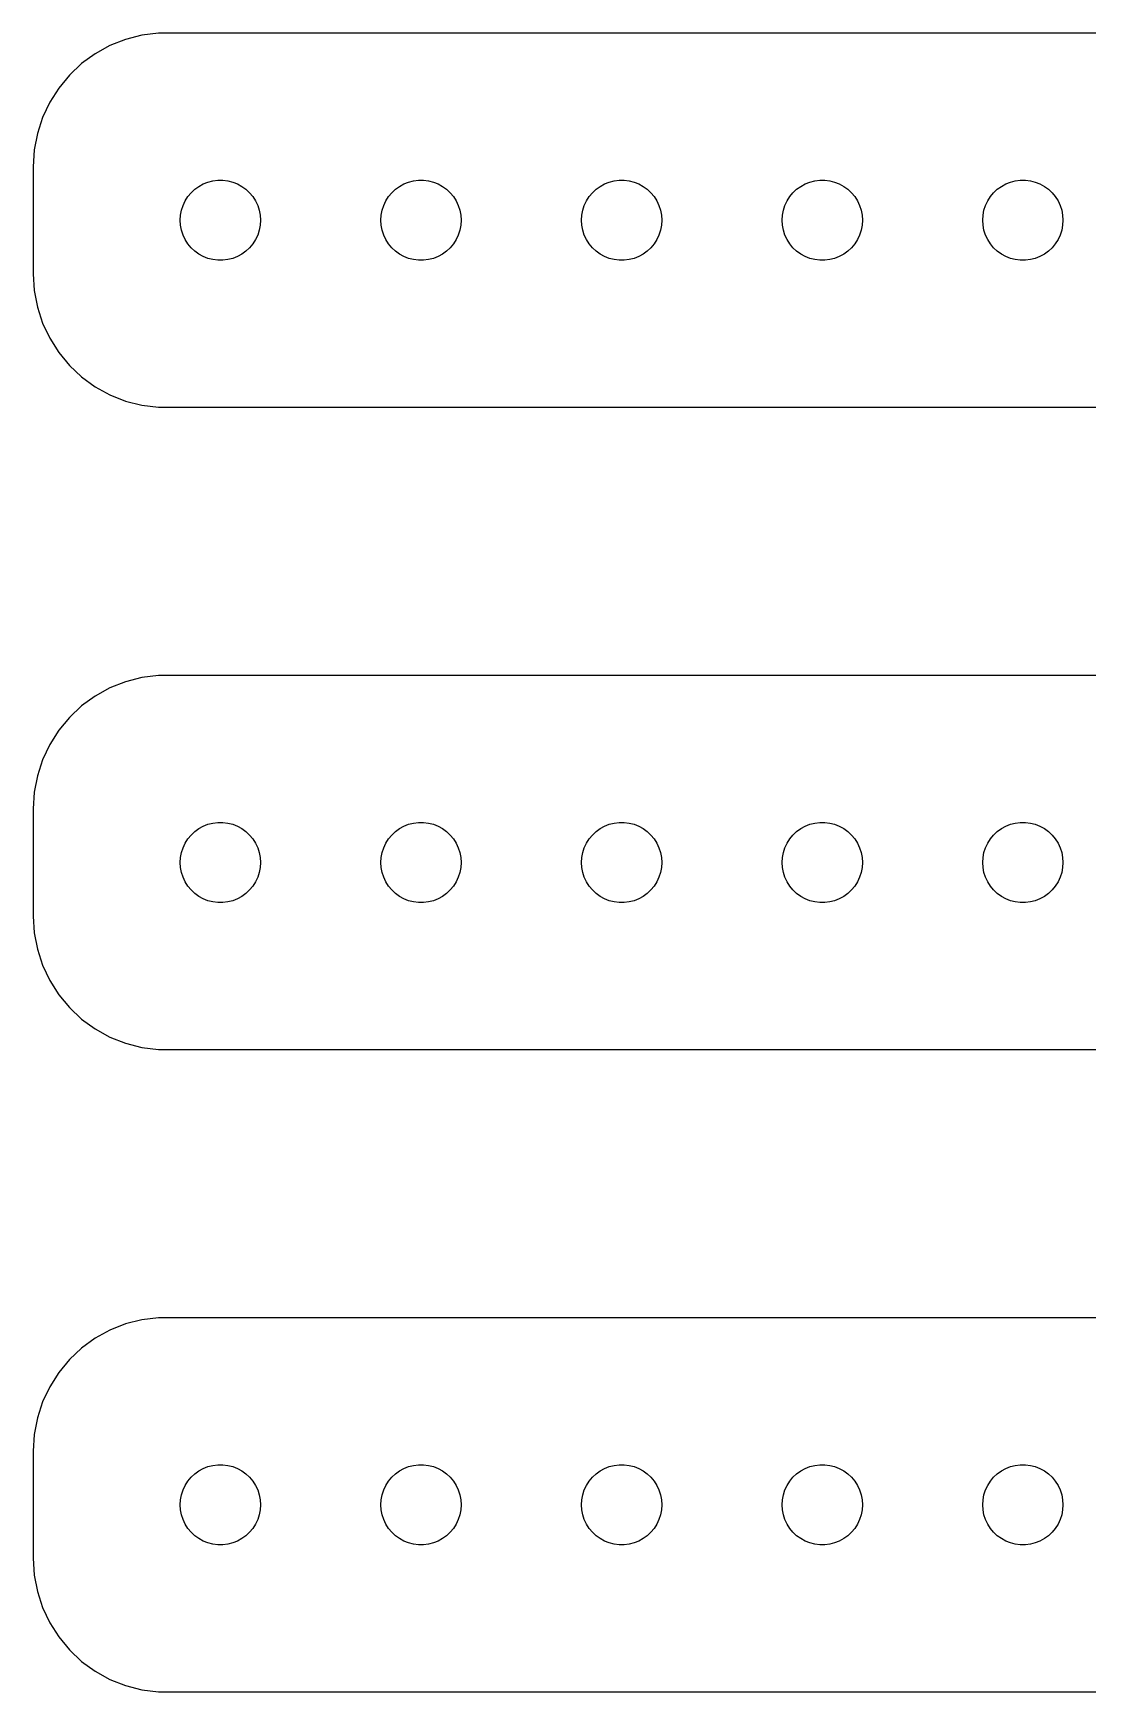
# Model space of a CAD drawing. Header units: metres. Extents: x -82 to 82, y 41 to 103.
# Drawn here: x -82 to -42.6, y 41 to 103 of the extents above; entities that cross this region are included whole.
import ezdxf

# ---------------------------------------------------------------- set-up
doc = ezdxf.new("R2010")
doc.units = ezdxf.units.M

msp = doc.modelspace()

# ---------------------------------------------------------------- linework, layer by layer
for p, q in [((-77.9369, 102.911), (-78.5451, 102.755)), ((-77.3139, 102.99), (-77.9369, 102.911)), ((77.3139, 102.99), (-77.3139, 102.99)), ((-79.1289, 102.524), (-79.6791, 102.222)), ((-78.5451, 102.755), (-79.1289, 102.524)), ((-80.1871, 101.853), (-80.6448, 101.423)), ((-79.6791, 102.222), (-80.1871, 101.853)), ((-80.6448, 101.423), (-81.0451, 100.939)), ((-81.3815, 100.409), (-81.6489, 99.8406)), ((-81.0451, 100.939), (-81.3815, 100.409)), ((-81.6489, 99.8406), (-81.8429, 99.2434)), ((-81.8429, 99.2434), (-81.9606, 98.6267)), ((-81.9606, 98.6267), (-82, 98)), ((-82, 98), (-82, 94)), ((-75.8037, 97.2665), (-75.6387, 97.3572)), ((-75.6387, 97.3572), (-75.4635, 97.4266)), ((-75.4635, 97.4266), (-75.2811, 97.4734)), ((-75.2811, 97.4734), (-75.0942, 97.497)), ((-75.0942, 97.497), (-74.9058, 97.497)), ((-74.9058, 97.497), (-74.7189, 97.4734)), ((-74.7189, 97.4734), (-74.5365, 97.4266)), ((-74.5365, 97.4266), (-74.3613, 97.3572)), ((-74.3613, 97.3572), (-74.1963, 97.2665)), ((-68.3037, 97.2665), (-68.1387, 97.3572)), ((-68.1387, 97.3572), (-67.9635, 97.4266)), ((-67.9635, 97.4266), (-67.7811, 97.4734)), ((-67.7811, 97.4734), (-67.5942, 97.497)), ((-67.5942, 97.497), (-67.4058, 97.497)), ((-67.4058, 97.497), (-67.2189, 97.4734)), ((-67.2189, 97.4734), (-67.0365, 97.4266)), ((-67.0365, 97.4266), (-66.8613, 97.3572)), ((-66.8613, 97.3572), (-66.6963, 97.2665)), ((-60.8037, 97.2665), (-60.6387, 97.3572)), ((-60.6387, 97.3572), (-60.4635, 97.4266)), ((-60.4635, 97.4266), (-60.2811, 97.4734)), ((-60.2811, 97.4734), (-60.0942, 97.497)), ((-60.0942, 97.497), (-59.9058, 97.497)), ((-59.9058, 97.497), (-59.7189, 97.4734)), ((-59.7189, 97.4734), (-59.5365, 97.4266)), ((-59.5365, 97.4266), (-59.3613, 97.3572)), ((-59.3613, 97.3572), (-59.1963, 97.2665)), ((-53.3037, 97.2665), (-53.1387, 97.3572)), ((-53.1387, 97.3572), (-52.9635, 97.4266)), ((-52.9635, 97.4266), (-52.7811, 97.4734)), ((-52.7811, 97.4734), (-52.5942, 97.497)), ((-52.5942, 97.497), (-52.4058, 97.497)), ((-52.4058, 97.497), (-52.2189, 97.4734)), ((-52.2189, 97.4734), (-52.0365, 97.4266)), ((-52.0365, 97.4266), (-51.8613, 97.3572)), ((-51.8613, 97.3572), (-51.6963, 97.2665)), ((-45.8037, 97.2665), (-45.6387, 97.3572)), ((-45.6387, 97.3572), (-45.4635, 97.4266)), ((-45.4635, 97.4266), (-45.2811, 97.4734)), ((-45.2811, 97.4734), (-45.0942, 97.497)), ((-45.0942, 97.497), (-44.9058, 97.497)), ((-44.9058, 97.497), (-44.7189, 97.4734)), ((-44.7189, 97.4734), (-44.5365, 97.4266)), ((-44.5365, 97.4266), (-44.3613, 97.3572)), ((-44.3613, 97.3572), (-44.1963, 97.2665)), ((-76.3947, 96.5522), (-76.3145, 96.7226)), ((-76.3145, 96.7226), (-76.2135, 96.8817)), ((-76.2135, 96.8817), (-76.0934, 97.0268)), ((-76.0934, 97.0268), (-75.9561, 97.1558)), ((-75.9561, 97.1558), (-75.8037, 97.2665)), ((-74.1963, 97.2665), (-74.0439, 97.1558)), ((-74.0439, 97.1558), (-73.9065, 97.0268)), ((-73.9065, 97.0268), (-73.7865, 96.8817)), ((-73.7865, 96.8817), (-73.6855, 96.7226)), ((-73.6855, 96.7226), (-73.6053, 96.5522)), ((-68.8947, 96.5522), (-68.8145, 96.7226)), ((-68.8145, 96.7226), (-68.7135, 96.8817)), ((-68.7135, 96.8817), (-68.5934, 97.0268)), ((-68.5934, 97.0268), (-68.4561, 97.1558)), ((-68.4561, 97.1558), (-68.3037, 97.2665)), ((-66.6963, 97.2665), (-66.5439, 97.1558)), ((-66.5439, 97.1558), (-66.4065, 97.0268)), ((-66.4065, 97.0268), (-66.2865, 96.8817)), ((-66.2865, 96.8817), (-66.1855, 96.7226)), ((-66.1855, 96.7226), (-66.1053, 96.5522)), ((-61.3947, 96.5522), (-61.3145, 96.7226)), ((-61.3145, 96.7226), (-61.2135, 96.8817)), ((-61.2135, 96.8817), (-61.0934, 97.0268)), ((-61.0934, 97.0268), (-60.9561, 97.1558)), ((-60.9561, 97.1558), (-60.8037, 97.2665)), ((-59.1963, 97.2665), (-59.0439, 97.1558)), ((-59.0439, 97.1558), (-58.9065, 97.0268)), ((-58.9065, 97.0268), (-58.7865, 96.8817)), ((-58.7865, 96.8817), (-58.6855, 96.7226)), ((-58.6855, 96.7226), (-58.6053, 96.5522)), ((-53.8947, 96.5522), (-53.8145, 96.7226)), ((-53.8145, 96.7226), (-53.7135, 96.8817)), ((-53.7135, 96.8817), (-53.5934, 97.0268)), ((-53.5934, 97.0268), (-53.4561, 97.1558)), ((-53.4561, 97.1558), (-53.3037, 97.2665)), ((-51.6963, 97.2665), (-51.5439, 97.1558)), ((-51.5439, 97.1558), (-51.4065, 97.0268)), ((-51.4065, 97.0268), (-51.2865, 96.8817)), ((-51.2865, 96.8817), (-51.1855, 96.7226)), ((-51.1855, 96.7226), (-51.1053, 96.5522)), ((-46.3947, 96.5522), (-46.3145, 96.7226)), ((-46.3145, 96.7226), (-46.2135, 96.8817)), ((-46.2135, 96.8817), (-46.0934, 97.0268)), ((-46.0934, 97.0268), (-45.9561, 97.1558)), ((-45.9561, 97.1558), (-45.8037, 97.2665)), ((-44.1963, 97.2665), (-44.0439, 97.1558)), ((-44.0439, 97.1558), (-43.9065, 97.0268)), ((-43.9065, 97.0268), (-43.7865, 96.8817)), ((-43.7865, 96.8817), (-43.6855, 96.7226)), ((-43.6855, 96.7226), (-43.6053, 96.5522)), ((-76.5, 96), (-76.4882, 96.188)), ((-76.4882, 96.188), (-76.4529, 96.373)), ((-76.4529, 96.373), (-76.3947, 96.5522)), ((-73.6053, 96.5522), (-73.5471, 96.373)), ((-73.5471, 96.373), (-73.5118, 96.188)), ((-73.5118, 96.188), (-73.5, 96)), ((-69, 96), (-68.9882, 96.188)), ((-68.9882, 96.188), (-68.9529, 96.373)), ((-68.9529, 96.373), (-68.8947, 96.5522)), ((-66.1053, 96.5522), (-66.0471, 96.373)), ((-66.0471, 96.373), (-66.0118, 96.188)), ((-66.0118, 96.188), (-66, 96)), ((-61.5, 96), (-61.4882, 96.188)), ((-61.4882, 96.188), (-61.4529, 96.373)), ((-61.4529, 96.373), (-61.3947, 96.5522)), ((-58.6053, 96.5522), (-58.5471, 96.373)), ((-58.5471, 96.373), (-58.5118, 96.188)), ((-58.5118, 96.188), (-58.5, 96)), ((-54, 96), (-53.9882, 96.188)), ((-53.9882, 96.188), (-53.9529, 96.373)), ((-53.9529, 96.373), (-53.8947, 96.5522)), ((-51.1053, 96.5522), (-51.0471, 96.373)), ((-51.0471, 96.373), (-51.0118, 96.188)), ((-51.0118, 96.188), (-51, 96)), ((-46.5, 96), (-46.4882, 96.188)), ((-46.4882, 96.188), (-46.4529, 96.373)), ((-46.4529, 96.373), (-46.3947, 96.5522)), ((-43.6053, 96.5522), (-43.5471, 96.373)), ((-43.5471, 96.373), (-43.5118, 96.188)), ((-43.5118, 96.188), (-43.5, 96)), ((-76.4882, 95.812), (-76.5, 96)), ((-76.4529, 95.627), (-76.4882, 95.812)), ((-76.3947, 95.4478), (-76.4529, 95.627)), ((-73.5471, 95.627), (-73.6053, 95.4478)), ((-73.5118, 95.812), (-73.5471, 95.627)), ((-73.5, 96), (-73.5118, 95.812)), ((-68.9882, 95.812), (-69, 96)), ((-68.9529, 95.627), (-68.9882, 95.812)), ((-68.8947, 95.4478), (-68.9529, 95.627)), ((-66.0471, 95.627), (-66.1053, 95.4478)), ((-66.0118, 95.812), (-66.0471, 95.627)), ((-66, 96), (-66.0118, 95.812)), ((-61.4882, 95.812), (-61.5, 96)), ((-61.4529, 95.627), (-61.4882, 95.812)), ((-61.3947, 95.4478), (-61.4529, 95.627)), ((-58.5471, 95.627), (-58.6053, 95.4478)), ((-58.5118, 95.812), (-58.5471, 95.627)), ((-58.5, 96), (-58.5118, 95.812)), ((-53.9882, 95.812), (-54, 96)), ((-53.9529, 95.627), (-53.9882, 95.812)), ((-53.8947, 95.4478), (-53.9529, 95.627)), ((-51.0471, 95.627), (-51.1053, 95.4478)), ((-51.0118, 95.812), (-51.0471, 95.627)), ((-51, 96), (-51.0118, 95.812)), ((-46.4882, 95.812), (-46.5, 96)), ((-46.4529, 95.627), (-46.4882, 95.812)), ((-46.3947, 95.4478), (-46.4529, 95.627)), ((-43.5471, 95.627), (-43.6053, 95.4478)), ((-43.5118, 95.812), (-43.5471, 95.627)), ((-43.5, 96), (-43.5118, 95.812)), ((-76.3145, 95.2774), (-76.3947, 95.4478)), ((-76.2135, 95.1183), (-76.3145, 95.2774)), ((-76.0934, 94.9732), (-76.2135, 95.1183)), ((-75.9561, 94.8442), (-76.0934, 94.9732)), ((-75.8037, 94.7335), (-75.9561, 94.8442)), ((-74.0439, 94.8442), (-74.1963, 94.7335)), ((-73.9065, 94.9732), (-74.0439, 94.8442)), ((-73.7865, 95.1183), (-73.9065, 94.9732)), ((-73.6855, 95.2774), (-73.7865, 95.1183)), ((-73.6053, 95.4478), (-73.6855, 95.2774)), ((-68.8145, 95.2774), (-68.8947, 95.4478)), ((-68.7135, 95.1183), (-68.8145, 95.2774)), ((-68.5934, 94.9732), (-68.7135, 95.1183)), ((-68.4561, 94.8442), (-68.5934, 94.9732)), ((-68.3037, 94.7335), (-68.4561, 94.8442)), ((-66.5439, 94.8442), (-66.6963, 94.7335)), ((-66.4065, 94.9732), (-66.5439, 94.8442)), ((-66.2865, 95.1183), (-66.4065, 94.9732)), ((-66.1855, 95.2774), (-66.2865, 95.1183)), ((-66.1053, 95.4478), (-66.1855, 95.2774)), ((-61.3145, 95.2774), (-61.3947, 95.4478)), ((-61.2135, 95.1183), (-61.3145, 95.2774)), ((-61.0934, 94.9732), (-61.2135, 95.1183)), ((-60.9561, 94.8442), (-61.0934, 94.9732)), ((-60.8037, 94.7335), (-60.9561, 94.8442)), ((-59.0439, 94.8442), (-59.1963, 94.7335)), ((-58.9065, 94.9732), (-59.0439, 94.8442)), ((-58.7865, 95.1183), (-58.9065, 94.9732)), ((-58.6855, 95.2774), (-58.7865, 95.1183)), ((-58.6053, 95.4478), (-58.6855, 95.2774)), ((-53.8145, 95.2774), (-53.8947, 95.4478)), ((-53.7135, 95.1183), (-53.8145, 95.2774)), ((-53.5934, 94.9732), (-53.7135, 95.1183)), ((-53.4561, 94.8442), (-53.5934, 94.9732)), ((-53.3037, 94.7335), (-53.4561, 94.8442)), ((-51.5439, 94.8442), (-51.6963, 94.7335)), ((-51.4065, 94.9732), (-51.5439, 94.8442)), ((-51.2865, 95.1183), (-51.4065, 94.9732)), ((-51.1855, 95.2774), (-51.2865, 95.1183)), ((-51.1053, 95.4478), (-51.1855, 95.2774)), ((-46.3145, 95.2774), (-46.3947, 95.4478)), ((-46.2135, 95.1183), (-46.3145, 95.2774)), ((-46.0934, 94.9732), (-46.2135, 95.1183)), ((-45.9561, 94.8442), (-46.0934, 94.9732)), ((-45.8037, 94.7335), (-45.9561, 94.8442)), ((-44.0439, 94.8442), (-44.1963, 94.7335)), ((-43.9065, 94.9732), (-44.0439, 94.8442)), ((-43.7865, 95.1183), (-43.9065, 94.9732)), ((-43.6855, 95.2774), (-43.7865, 95.1183)), ((-43.6053, 95.4478), (-43.6855, 95.2774)), ((-75.6387, 94.6428), (-75.8037, 94.7335)), ((-75.4635, 94.5734), (-75.6387, 94.6428)), ((-75.2811, 94.5266), (-75.4635, 94.5734)), ((-75.0942, 94.503), (-75.2811, 94.5266)), ((-74.9058, 94.503), (-75.0942, 94.503)), ((-74.7189, 94.5266), (-74.9058, 94.503)), ((-74.5365, 94.5734), (-74.7189, 94.5266)), ((-74.3613, 94.6428), (-74.5365, 94.5734)), ((-74.1963, 94.7335), (-74.3613, 94.6428)), ((-68.1387, 94.6428), (-68.3037, 94.7335)), ((-67.9635, 94.5734), (-68.1387, 94.6428)), ((-67.7811, 94.5266), (-67.9635, 94.5734)), ((-67.5942, 94.503), (-67.7811, 94.5266)), ((-67.4058, 94.503), (-67.5942, 94.503)), ((-67.2189, 94.5266), (-67.4058, 94.503)), ((-67.0365, 94.5734), (-67.2189, 94.5266)), ((-66.8613, 94.6428), (-67.0365, 94.5734)), ((-66.6963, 94.7335), (-66.8613, 94.6428)), ((-60.6387, 94.6428), (-60.8037, 94.7335)), ((-60.4635, 94.5734), (-60.6387, 94.6428)), ((-60.2811, 94.5266), (-60.4635, 94.5734)), ((-60.0942, 94.503), (-60.2811, 94.5266)), ((-59.9058, 94.503), (-60.0942, 94.503)), ((-59.7189, 94.5266), (-59.9058, 94.503)), ((-59.5365, 94.5734), (-59.7189, 94.5266)), ((-59.3613, 94.6428), (-59.5365, 94.5734)), ((-59.1963, 94.7335), (-59.3613, 94.6428)), ((-53.1387, 94.6428), (-53.3037, 94.7335)), ((-52.9635, 94.5734), (-53.1387, 94.6428)), ((-52.7811, 94.5266), (-52.9635, 94.5734)), ((-52.5942, 94.503), (-52.7811, 94.5266)), ((-52.4058, 94.503), (-52.5942, 94.503)), ((-52.2189, 94.5266), (-52.4058, 94.503)), ((-52.0365, 94.5734), (-52.2189, 94.5266)), ((-51.8613, 94.6428), (-52.0365, 94.5734)), ((-51.6963, 94.7335), (-51.8613, 94.6428)), ((-45.6387, 94.6428), (-45.8037, 94.7335)), ((-45.4635, 94.5734), (-45.6387, 94.6428)), ((-45.2811, 94.5266), (-45.4635, 94.5734)), ((-45.0942, 94.503), (-45.2811, 94.5266)), ((-44.9058, 94.503), (-45.0942, 94.503)), ((-44.7189, 94.5266), (-44.9058, 94.503)), ((-44.5365, 94.5734), (-44.7189, 94.5266)), ((-44.3613, 94.6428), (-44.5365, 94.5734)), ((-44.1963, 94.7335), (-44.3613, 94.6428)), ((-82, 94), (-81.9606, 93.3733)), ((-81.9606, 93.3733), (-81.8429, 92.7566)), ((-81.8429, 92.7566), (-81.6489, 92.1594)), ((-81.6489, 92.1594), (-81.3815, 91.5912)), ((-81.3815, 91.5912), (-81.0451, 91.0611)), ((-81.0451, 91.0611), (-80.6448, 90.5773)), ((-80.6448, 90.5773), (-80.1871, 90.1474)), ((-80.1871, 90.1474), (-79.6791, 89.7784)), ((-79.6791, 89.7784), (-79.1289, 89.4759)), ((-79.1289, 89.4759), (-78.5451, 89.2447)), ((-78.5451, 89.2447), (-77.9369, 89.0886)), ((-77.9369, 89.0886), (-77.3139, 89.0099)), ((-77.3139, 89.0099), (77.3139, 89.0099)), ((-78.5451, 78.7553), (-79.1289, 78.5241)), ((-77.9369, 78.9114), (-78.5451, 78.7553)), ((-77.3139, 78.9901), (-77.9369, 78.9114)), ((77.3139, 78.9901), (-77.3139, 78.9901)), ((-79.6791, 78.2216), (-80.1871, 77.8526)), ((-79.1289, 78.5241), (-79.6791, 78.2216)), ((-80.1871, 77.8526), (-80.6448, 77.4227)), ((-81.0451, 76.9389), (-81.3815, 76.4088)), ((-80.6448, 77.4227), (-81.0451, 76.9389)), ((-81.3815, 76.4088), (-81.6489, 75.8406)), ((-81.6489, 75.8406), (-81.8429, 75.2434)), ((-81.8429, 75.2434), (-81.9606, 74.6267)), ((-81.9606, 74.6267), (-82, 74)), ((-82, 74), (-82, 70)), ((-76.0934, 73.0268), (-75.9561, 73.1558)), ((-75.9561, 73.1558), (-75.8037, 73.2665)), ((-75.8037, 73.2665), (-75.6387, 73.3572)), ((-75.6387, 73.3572), (-75.4635, 73.4266)), ((-75.4635, 73.4266), (-75.2811, 73.4734)), ((-75.2811, 73.4734), (-75.0942, 73.497)), ((-75.0942, 73.497), (-74.9058, 73.497)), ((-74.9058, 73.497), (-74.7189, 73.4734)), ((-74.7189, 73.4734), (-74.5365, 73.4266)), ((-74.5365, 73.4266), (-74.3613, 73.3572)), ((-74.3613, 73.3572), (-74.1963, 73.2665)), ((-74.1963, 73.2665), (-74.0439, 73.1558)), ((-74.0439, 73.1558), (-73.9065, 73.0268)), ((-68.5934, 73.0268), (-68.4561, 73.1558)), ((-68.4561, 73.1558), (-68.3037, 73.2665)), ((-68.3037, 73.2665), (-68.1387, 73.3572)), ((-68.1387, 73.3572), (-67.9635, 73.4266)), ((-67.9635, 73.4266), (-67.7811, 73.4734)), ((-67.7811, 73.4734), (-67.5942, 73.497)), ((-67.5942, 73.497), (-67.4058, 73.497)), ((-67.4058, 73.497), (-67.2189, 73.4734)), ((-67.2189, 73.4734), (-67.0365, 73.4266)), ((-67.0365, 73.4266), (-66.8613, 73.3572)), ((-66.8613, 73.3572), (-66.6963, 73.2665)), ((-66.6963, 73.2665), (-66.5439, 73.1558)), ((-66.5439, 73.1558), (-66.4065, 73.0268)), ((-61.0934, 73.0268), (-60.9561, 73.1558)), ((-60.9561, 73.1558), (-60.8037, 73.2665)), ((-60.8037, 73.2665), (-60.6387, 73.3572)), ((-60.6387, 73.3572), (-60.4635, 73.4266)), ((-60.4635, 73.4266), (-60.2811, 73.4734)), ((-60.2811, 73.4734), (-60.0942, 73.497)), ((-60.0942, 73.497), (-59.9058, 73.497)), ((-59.9058, 73.497), (-59.7189, 73.4734)), ((-59.7189, 73.4734), (-59.5365, 73.4266)), ((-59.5365, 73.4266), (-59.3613, 73.3572)), ((-59.3613, 73.3572), (-59.1963, 73.2665)), ((-59.1963, 73.2665), (-59.0439, 73.1558)), ((-59.0439, 73.1558), (-58.9065, 73.0268)), ((-53.5934, 73.0268), (-53.4561, 73.1558)), ((-53.4561, 73.1558), (-53.3037, 73.2665)), ((-53.3037, 73.2665), (-53.1387, 73.3572)), ((-53.1387, 73.3572), (-52.9635, 73.4266)), ((-52.9635, 73.4266), (-52.7811, 73.4734)), ((-52.7811, 73.4734), (-52.5942, 73.497)), ((-52.5942, 73.497), (-52.4058, 73.497)), ((-52.4058, 73.497), (-52.2189, 73.4734)), ((-52.2189, 73.4734), (-52.0365, 73.4266)), ((-52.0365, 73.4266), (-51.8613, 73.3572)), ((-51.8613, 73.3572), (-51.6963, 73.2665)), ((-51.6963, 73.2665), (-51.5439, 73.1558)), ((-51.5439, 73.1558), (-51.4065, 73.0268)), ((-46.0934, 73.0268), (-45.9561, 73.1558)), ((-45.9561, 73.1558), (-45.8037, 73.2665)), ((-45.8037, 73.2665), (-45.6387, 73.3572)), ((-45.6387, 73.3572), (-45.4635, 73.4266)), ((-45.4635, 73.4266), (-45.2811, 73.4734)), ((-45.2811, 73.4734), (-45.0942, 73.497)), ((-45.0942, 73.497), (-44.9058, 73.497)), ((-44.9058, 73.497), (-44.7189, 73.4734)), ((-44.7189, 73.4734), (-44.5365, 73.4266)), ((-44.5365, 73.4266), (-44.3613, 73.3572)), ((-44.3613, 73.3572), (-44.1963, 73.2665)), ((-44.1963, 73.2665), (-44.0439, 73.1558)), ((-44.0439, 73.1558), (-43.9065, 73.0268)), ((-76.4529, 72.373), (-76.3947, 72.5522)), ((-76.3947, 72.5522), (-76.3145, 72.7226)), ((-76.3145, 72.7226), (-76.2135, 72.8817)), ((-76.2135, 72.8817), (-76.0934, 73.0268)), ((-73.9065, 73.0268), (-73.7865, 72.8817)), ((-73.7865, 72.8817), (-73.6855, 72.7226)), ((-73.6855, 72.7226), (-73.6053, 72.5522)), ((-73.6053, 72.5522), (-73.5471, 72.373)), ((-68.9529, 72.373), (-68.8947, 72.5522)), ((-68.8947, 72.5522), (-68.8145, 72.7226)), ((-68.8145, 72.7226), (-68.7135, 72.8817)), ((-68.7135, 72.8817), (-68.5934, 73.0268)), ((-66.4065, 73.0268), (-66.2865, 72.8817)), ((-66.2865, 72.8817), (-66.1855, 72.7226)), ((-66.1855, 72.7226), (-66.1053, 72.5522)), ((-66.1053, 72.5522), (-66.0471, 72.373)), ((-61.4529, 72.373), (-61.3947, 72.5522)), ((-61.3947, 72.5522), (-61.3145, 72.7226)), ((-61.3145, 72.7226), (-61.2135, 72.8817)), ((-61.2135, 72.8817), (-61.0934, 73.0268)), ((-58.9065, 73.0268), (-58.7865, 72.8817)), ((-58.7865, 72.8817), (-58.6855, 72.7226)), ((-58.6855, 72.7226), (-58.6053, 72.5522)), ((-58.6053, 72.5522), (-58.5471, 72.373)), ((-53.9529, 72.373), (-53.8947, 72.5522)), ((-53.8947, 72.5522), (-53.8145, 72.7226)), ((-53.8145, 72.7226), (-53.7135, 72.8817)), ((-53.7135, 72.8817), (-53.5934, 73.0268)), ((-51.4065, 73.0268), (-51.2865, 72.8817)), ((-51.2865, 72.8817), (-51.1855, 72.7226)), ((-51.1855, 72.7226), (-51.1053, 72.5522)), ((-51.1053, 72.5522), (-51.0471, 72.373)), ((-46.4529, 72.373), (-46.3947, 72.5522)), ((-46.3947, 72.5522), (-46.3145, 72.7226)), ((-46.3145, 72.7226), (-46.2135, 72.8817)), ((-46.2135, 72.8817), (-46.0934, 73.0268)), ((-43.9065, 73.0268), (-43.7865, 72.8817)), ((-43.7865, 72.8817), (-43.6855, 72.7226)), ((-43.6855, 72.7226), (-43.6053, 72.5522)), ((-43.6053, 72.5522), (-43.5471, 72.373)), ((-76.5, 72), (-76.4882, 72.188)), ((-76.4882, 71.812), (-76.5, 72)), ((-76.4882, 72.188), (-76.4529, 72.373)), ((-73.5471, 72.373), (-73.5118, 72.188)), ((-73.5118, 72.188), (-73.5, 72)), ((-73.5, 72), (-73.5118, 71.812)), ((-69, 72), (-68.9882, 72.188)), ((-68.9882, 71.812), (-69, 72)), ((-68.9882, 72.188), (-68.9529, 72.373)), ((-66.0471, 72.373), (-66.0118, 72.188)), ((-66.0118, 72.188), (-66, 72)), ((-66, 72), (-66.0118, 71.812)), ((-61.5, 72), (-61.4882, 72.188)), ((-61.4882, 71.812), (-61.5, 72)), ((-61.4882, 72.188), (-61.4529, 72.373)), ((-58.5471, 72.373), (-58.5118, 72.188)), ((-58.5118, 72.188), (-58.5, 72)), ((-58.5, 72), (-58.5118, 71.812)), ((-54, 72), (-53.9882, 72.188)), ((-53.9882, 71.812), (-54, 72)), ((-53.9882, 72.188), (-53.9529, 72.373)), ((-51.0471, 72.373), (-51.0118, 72.188)), ((-51.0118, 72.188), (-51, 72)), ((-51, 72), (-51.0118, 71.812)), ((-46.5, 72), (-46.4882, 72.188)), ((-46.4882, 71.812), (-46.5, 72)), ((-46.4882, 72.188), (-46.4529, 72.373)), ((-43.5471, 72.373), (-43.5118, 72.188)), ((-43.5118, 72.188), (-43.5, 72)), ((-43.5, 72), (-43.5118, 71.812)), ((-76.4529, 71.627), (-76.4882, 71.812)), ((-76.3947, 71.4478), (-76.4529, 71.627)), ((-76.3145, 71.2774), (-76.3947, 71.4478)), ((-76.2135, 71.1183), (-76.3145, 71.2774)), ((-73.6855, 71.2774), (-73.7865, 71.1183)), ((-73.6053, 71.4478), (-73.6855, 71.2774)), ((-73.5471, 71.627), (-73.6053, 71.4478)), ((-73.5118, 71.812), (-73.5471, 71.627)), ((-68.9529, 71.627), (-68.9882, 71.812)), ((-68.8947, 71.4478), (-68.9529, 71.627)), ((-68.8145, 71.2774), (-68.8947, 71.4478)), ((-68.7135, 71.1183), (-68.8145, 71.2774)), ((-66.1855, 71.2774), (-66.2865, 71.1183)), ((-66.1053, 71.4478), (-66.1855, 71.2774)), ((-66.0471, 71.627), (-66.1053, 71.4478)), ((-66.0118, 71.812), (-66.0471, 71.627)), ((-61.4529, 71.627), (-61.4882, 71.812)), ((-61.3947, 71.4478), (-61.4529, 71.627)), ((-61.3145, 71.2774), (-61.3947, 71.4478)), ((-61.2135, 71.1183), (-61.3145, 71.2774)), ((-58.6855, 71.2774), (-58.7865, 71.1183)), ((-58.6053, 71.4478), (-58.6855, 71.2774)), ((-58.5471, 71.627), (-58.6053, 71.4478)), ((-58.5118, 71.812), (-58.5471, 71.627)), ((-53.9529, 71.627), (-53.9882, 71.812)), ((-53.8947, 71.4478), (-53.9529, 71.627)), ((-53.8145, 71.2774), (-53.8947, 71.4478)), ((-53.7135, 71.1183), (-53.8145, 71.2774)), ((-51.1855, 71.2774), (-51.2865, 71.1183)), ((-51.1053, 71.4478), (-51.1855, 71.2774)), ((-51.0471, 71.627), (-51.1053, 71.4478)), ((-51.0118, 71.812), (-51.0471, 71.627)), ((-46.4529, 71.627), (-46.4882, 71.812)), ((-46.3947, 71.4478), (-46.4529, 71.627)), ((-46.3145, 71.2774), (-46.3947, 71.4478)), ((-46.2135, 71.1183), (-46.3145, 71.2774)), ((-43.6855, 71.2774), (-43.7865, 71.1183)), ((-43.6053, 71.4478), (-43.6855, 71.2774)), ((-43.5471, 71.627), (-43.6053, 71.4478)), ((-43.5118, 71.812), (-43.5471, 71.627)), ((-76.0934, 70.9732), (-76.2135, 71.1183)), ((-75.9561, 70.8442), (-76.0934, 70.9732)), ((-75.8037, 70.7335), (-75.9561, 70.8442)), ((-75.6387, 70.6428), (-75.8037, 70.7335)), ((-74.1963, 70.7335), (-74.3613, 70.6428)), ((-74.0439, 70.8442), (-74.1963, 70.7335)), ((-73.9065, 70.9732), (-74.0439, 70.8442)), ((-73.7865, 71.1183), (-73.9065, 70.9732)), ((-68.5934, 70.9732), (-68.7135, 71.1183)), ((-68.4561, 70.8442), (-68.5934, 70.9732)), ((-68.3037, 70.7335), (-68.4561, 70.8442)), ((-68.1387, 70.6428), (-68.3037, 70.7335)), ((-66.6963, 70.7335), (-66.8613, 70.6428)), ((-66.5439, 70.8442), (-66.6963, 70.7335)), ((-66.4065, 70.9732), (-66.5439, 70.8442)), ((-66.2865, 71.1183), (-66.4065, 70.9732)), ((-61.0934, 70.9732), (-61.2135, 71.1183)), ((-60.9561, 70.8442), (-61.0934, 70.9732)), ((-60.8037, 70.7335), (-60.9561, 70.8442)), ((-60.6387, 70.6428), (-60.8037, 70.7335)), ((-59.1963, 70.7335), (-59.3613, 70.6428)), ((-59.0439, 70.8442), (-59.1963, 70.7335)), ((-58.9065, 70.9732), (-59.0439, 70.8442)), ((-58.7865, 71.1183), (-58.9065, 70.9732)), ((-53.5934, 70.9732), (-53.7135, 71.1183)), ((-53.4561, 70.8442), (-53.5934, 70.9732)), ((-53.3037, 70.7335), (-53.4561, 70.8442)), ((-53.1387, 70.6428), (-53.3037, 70.7335)), ((-51.6963, 70.7335), (-51.8613, 70.6428)), ((-51.5439, 70.8442), (-51.6963, 70.7335)), ((-51.4065, 70.9732), (-51.5439, 70.8442)), ((-51.2865, 71.1183), (-51.4065, 70.9732)), ((-46.0934, 70.9732), (-46.2135, 71.1183)), ((-45.9561, 70.8442), (-46.0934, 70.9732)), ((-45.8037, 70.7335), (-45.9561, 70.8442)), ((-45.6387, 70.6428), (-45.8037, 70.7335)), ((-44.1963, 70.7335), (-44.3613, 70.6428)), ((-44.0439, 70.8442), (-44.1963, 70.7335)), ((-43.9065, 70.9732), (-44.0439, 70.8442)), ((-43.7865, 71.1183), (-43.9065, 70.9732)), ((-75.4635, 70.5734), (-75.6387, 70.6428)), ((-75.2811, 70.5266), (-75.4635, 70.5734)), ((-75.0942, 70.503), (-75.2811, 70.5266)), ((-74.9058, 70.503), (-75.0942, 70.503)), ((-74.7189, 70.5266), (-74.9058, 70.503)), ((-74.5365, 70.5734), (-74.7189, 70.5266)), ((-74.3613, 70.6428), (-74.5365, 70.5734)), ((-67.9635, 70.5734), (-68.1387, 70.6428)), ((-67.7811, 70.5266), (-67.9635, 70.5734)), ((-67.5942, 70.503), (-67.7811, 70.5266)), ((-67.4058, 70.503), (-67.5942, 70.503)), ((-67.2189, 70.5266), (-67.4058, 70.503)), ((-67.0365, 70.5734), (-67.2189, 70.5266)), ((-66.8613, 70.6428), (-67.0365, 70.5734)), ((-60.4635, 70.5734), (-60.6387, 70.6428)), ((-60.2811, 70.5266), (-60.4635, 70.5734)), ((-60.0942, 70.503), (-60.2811, 70.5266)), ((-59.9058, 70.503), (-60.0942, 70.503)), ((-59.7189, 70.5266), (-59.9058, 70.503)), ((-59.5365, 70.5734), (-59.7189, 70.5266)), ((-59.3613, 70.6428), (-59.5365, 70.5734)), ((-52.9635, 70.5734), (-53.1387, 70.6428)), ((-52.7811, 70.5266), (-52.9635, 70.5734)), ((-52.5942, 70.503), (-52.7811, 70.5266)), ((-52.4058, 70.503), (-52.5942, 70.503)), ((-52.2189, 70.5266), (-52.4058, 70.503)), ((-52.0365, 70.5734), (-52.2189, 70.5266)), ((-51.8613, 70.6428), (-52.0365, 70.5734)), ((-45.4635, 70.5734), (-45.6387, 70.6428)), ((-45.2811, 70.5266), (-45.4635, 70.5734)), ((-45.0942, 70.503), (-45.2811, 70.5266)), ((-44.9058, 70.503), (-45.0942, 70.503)), ((-44.7189, 70.5266), (-44.9058, 70.503)), ((-44.5365, 70.5734), (-44.7189, 70.5266)), ((-44.3613, 70.6428), (-44.5365, 70.5734)), ((-82, 70), (-81.9606, 69.3733)), ((-81.9606, 69.3733), (-81.8429, 68.7566)), ((-81.8429, 68.7566), (-81.6489, 68.1594)), ((-81.6489, 68.1594), (-81.3815, 67.5912)), ((-81.3815, 67.5912), (-81.0451, 67.0611)), ((-81.0451, 67.0611), (-80.6448, 66.5773)), ((-80.6448, 66.5773), (-80.1871, 66.1474)), ((-80.1871, 66.1474), (-79.6791, 65.7784)), ((-79.6791, 65.7784), (-79.1289, 65.4759)), ((-79.1289, 65.4759), (-78.5451, 65.2447)), ((-78.5451, 65.2447), (-77.9369, 65.0886)), ((-77.9369, 65.0886), (-77.3139, 65.0099)), ((-77.3139, 65.0099), (77.3139, 65.0099)), ((-78.5451, 54.7553), (-79.1289, 54.5241)), ((-77.9369, 54.9114), (-78.5451, 54.7553)), ((-77.3139, 54.9901), (-77.9369, 54.9114)), ((77.3139, 54.9901), (-77.3139, 54.9901)), ((-79.6791, 54.2216), (-80.1871, 53.8526)), ((-79.1289, 54.5241), (-79.6791, 54.2216)), ((-80.6448, 53.4227), (-81.0451, 52.9389)), ((-80.1871, 53.8526), (-80.6448, 53.4227)), ((-81.0451, 52.9389), (-81.3815, 52.4088)), ((-81.3815, 52.4088), (-81.6489, 51.8406)), ((-81.6489, 51.8406), (-81.8429, 51.2434)), ((-81.8429, 51.2434), (-81.9606, 50.6267)), ((-81.9606, 50.6267), (-82, 50)), ((-82, 50), (-82, 46)), ((-76.2135, 48.8817), (-76.0934, 49.0268)), ((-76.0934, 49.0268), (-75.9561, 49.1558)), ((-75.9561, 49.1558), (-75.8037, 49.2665)), ((-75.8037, 49.2665), (-75.6387, 49.3572)), ((-75.6387, 49.3572), (-75.4635, 49.4266)), ((-75.4635, 49.4266), (-75.2811, 49.4734)), ((-75.2811, 49.4734), (-75.0942, 49.497)), ((-75.0942, 49.497), (-74.9058, 49.497)), ((-74.9058, 49.497), (-74.7189, 49.4734)), ((-74.7189, 49.4734), (-74.5365, 49.4266)), ((-74.5365, 49.4266), (-74.3613, 49.3572)), ((-74.3613, 49.3572), (-74.1963, 49.2665)), ((-74.1963, 49.2665), (-74.0439, 49.1558)), ((-74.0439, 49.1558), (-73.9065, 49.0268)), ((-73.9065, 49.0268), (-73.7865, 48.8817)), ((-68.7135, 48.8817), (-68.5934, 49.0268)), ((-68.5934, 49.0268), (-68.4561, 49.1558)), ((-68.4561, 49.1558), (-68.3037, 49.2665)), ((-68.3037, 49.2665), (-68.1387, 49.3572)), ((-68.1387, 49.3572), (-67.9635, 49.4266)), ((-67.9635, 49.4266), (-67.7811, 49.4734)), ((-67.7811, 49.4734), (-67.5942, 49.497)), ((-67.5942, 49.497), (-67.4058, 49.497)), ((-67.4058, 49.497), (-67.2189, 49.4734)), ((-67.2189, 49.4734), (-67.0365, 49.4266)), ((-67.0365, 49.4266), (-66.8613, 49.3572)), ((-66.8613, 49.3572), (-66.6963, 49.2665)), ((-66.6963, 49.2665), (-66.5439, 49.1558)), ((-66.5439, 49.1558), (-66.4065, 49.0268)), ((-66.4065, 49.0268), (-66.2865, 48.8817)), ((-61.2135, 48.8817), (-61.0934, 49.0268)), ((-61.0934, 49.0268), (-60.9561, 49.1558)), ((-60.9561, 49.1558), (-60.8037, 49.2665)), ((-60.8037, 49.2665), (-60.6387, 49.3572)), ((-60.6387, 49.3572), (-60.4635, 49.4266)), ((-60.4635, 49.4266), (-60.2811, 49.4734)), ((-60.2811, 49.4734), (-60.0942, 49.497)), ((-60.0942, 49.497), (-59.9058, 49.497)), ((-59.9058, 49.497), (-59.7189, 49.4734)), ((-59.7189, 49.4734), (-59.5365, 49.4266)), ((-59.5365, 49.4266), (-59.3613, 49.3572)), ((-59.3613, 49.3572), (-59.1963, 49.2665)), ((-59.1963, 49.2665), (-59.0439, 49.1558)), ((-59.0439, 49.1558), (-58.9065, 49.0268)), ((-58.9065, 49.0268), (-58.7865, 48.8817)), ((-53.7135, 48.8817), (-53.5934, 49.0268)), ((-53.5934, 49.0268), (-53.4561, 49.1558)), ((-53.4561, 49.1558), (-53.3037, 49.2665)), ((-53.3037, 49.2665), (-53.1387, 49.3572)), ((-53.1387, 49.3572), (-52.9635, 49.4266)), ((-52.9635, 49.4266), (-52.7811, 49.4734)), ((-52.7811, 49.4734), (-52.5942, 49.497)), ((-52.5942, 49.497), (-52.4058, 49.497)), ((-52.4058, 49.497), (-52.2189, 49.4734)), ((-52.2189, 49.4734), (-52.0365, 49.4266)), ((-52.0365, 49.4266), (-51.8613, 49.3572)), ((-51.8613, 49.3572), (-51.6963, 49.2665)), ((-51.6963, 49.2665), (-51.5439, 49.1558)), ((-51.5439, 49.1558), (-51.4065, 49.0268)), ((-51.4065, 49.0268), (-51.2865, 48.8817)), ((-46.2135, 48.8817), (-46.0934, 49.0268)), ((-46.0934, 49.0268), (-45.9561, 49.1558)), ((-45.9561, 49.1558), (-45.8037, 49.2665)), ((-45.8037, 49.2665), (-45.6387, 49.3572)), ((-45.6387, 49.3572), (-45.4635, 49.4266)), ((-45.4635, 49.4266), (-45.2811, 49.4734)), ((-45.2811, 49.4734), (-45.0942, 49.497)), ((-45.0942, 49.497), (-44.9058, 49.497)), ((-44.9058, 49.497), (-44.7189, 49.4734)), ((-44.7189, 49.4734), (-44.5365, 49.4266)), ((-44.5365, 49.4266), (-44.3613, 49.3572)), ((-44.3613, 49.3572), (-44.1963, 49.2665)), ((-44.1963, 49.2665), (-44.0439, 49.1558)), ((-44.0439, 49.1558), (-43.9065, 49.0268)), ((-43.9065, 49.0268), (-43.7865, 48.8817)), ((-76.4882, 48.188), (-76.4529, 48.373)), ((-76.4529, 48.373), (-76.3947, 48.5522)), ((-76.3947, 48.5522), (-76.3145, 48.7226)), ((-76.3145, 48.7226), (-76.2135, 48.8817)), ((-73.7865, 48.8817), (-73.6855, 48.7226)), ((-73.6855, 48.7226), (-73.6053, 48.5522)), ((-73.6053, 48.5522), (-73.5471, 48.373)), ((-73.5471, 48.373), (-73.5118, 48.188)), ((-68.9882, 48.188), (-68.9529, 48.373)), ((-68.9529, 48.373), (-68.8947, 48.5522)), ((-68.8947, 48.5522), (-68.8145, 48.7226)), ((-68.8145, 48.7226), (-68.7135, 48.8817)), ((-66.2865, 48.8817), (-66.1855, 48.7226)), ((-66.1855, 48.7226), (-66.1053, 48.5522)), ((-66.1053, 48.5522), (-66.0471, 48.373)), ((-66.0471, 48.373), (-66.0118, 48.188)), ((-61.4882, 48.188), (-61.4529, 48.373)), ((-61.4529, 48.373), (-61.3947, 48.5522)), ((-61.3947, 48.5522), (-61.3145, 48.7226)), ((-61.3145, 48.7226), (-61.2135, 48.8817)), ((-58.7865, 48.8817), (-58.6855, 48.7226)), ((-58.6855, 48.7226), (-58.6053, 48.5522)), ((-58.6053, 48.5522), (-58.5471, 48.373)), ((-58.5471, 48.373), (-58.5118, 48.188)), ((-53.9882, 48.188), (-53.9529, 48.373)), ((-53.9529, 48.373), (-53.8947, 48.5522)), ((-53.8947, 48.5522), (-53.8145, 48.7226)), ((-53.8145, 48.7226), (-53.7135, 48.8817)), ((-51.2865, 48.8817), (-51.1855, 48.7226)), ((-51.1855, 48.7226), (-51.1053, 48.5522)), ((-51.1053, 48.5522), (-51.0471, 48.373)), ((-51.0471, 48.373), (-51.0118, 48.188)), ((-46.4882, 48.188), (-46.4529, 48.373)), ((-46.4529, 48.373), (-46.3947, 48.5522)), ((-46.3947, 48.5522), (-46.3145, 48.7226)), ((-46.3145, 48.7226), (-46.2135, 48.8817)), ((-43.7865, 48.8817), (-43.6855, 48.7226)), ((-43.6855, 48.7226), (-43.6053, 48.5522)), ((-43.6053, 48.5522), (-43.5471, 48.373)), ((-43.5471, 48.373), (-43.5118, 48.188)), ((-76.5, 48), (-76.4882, 48.188)), ((-76.4882, 47.812), (-76.5, 48)), ((-76.4529, 47.627), (-76.4882, 47.812)), ((-73.5118, 47.812), (-73.5471, 47.627)), ((-73.5118, 48.188), (-73.5, 48)), ((-73.5, 48), (-73.5118, 47.812)), ((-69, 48), (-68.9882, 48.188)), ((-68.9882, 47.812), (-69, 48)), ((-68.9529, 47.627), (-68.9882, 47.812)), ((-66.0118, 47.812), (-66.0471, 47.627)), ((-66.0118, 48.188), (-66, 48)), ((-66, 48), (-66.0118, 47.812)), ((-61.5, 48), (-61.4882, 48.188)), ((-61.4882, 47.812), (-61.5, 48)), ((-61.4529, 47.627), (-61.4882, 47.812)), ((-58.5118, 47.812), (-58.5471, 47.627)), ((-58.5118, 48.188), (-58.5, 48)), ((-58.5, 48), (-58.5118, 47.812)), ((-54, 48), (-53.9882, 48.188)), ((-53.9882, 47.812), (-54, 48)), ((-53.9529, 47.627), (-53.9882, 47.812)), ((-51.0118, 47.812), (-51.0471, 47.627)), ((-51.0118, 48.188), (-51, 48)), ((-51, 48), (-51.0118, 47.812)), ((-46.5, 48), (-46.4882, 48.188)), ((-46.4882, 47.812), (-46.5, 48)), ((-46.4529, 47.627), (-46.4882, 47.812)), ((-43.5118, 47.812), (-43.5471, 47.627)), ((-43.5118, 48.188), (-43.5, 48)), ((-43.5, 48), (-43.5118, 47.812)), ((-76.3947, 47.4478), (-76.4529, 47.627)), ((-76.3145, 47.2774), (-76.3947, 47.4478)), ((-76.2135, 47.1183), (-76.3145, 47.2774)), ((-76.0934, 46.9732), (-76.2135, 47.1183)), ((-73.7865, 47.1183), (-73.9065, 46.9732)), ((-73.6855, 47.2774), (-73.7865, 47.1183)), ((-73.6053, 47.4478), (-73.6855, 47.2774)), ((-73.5471, 47.627), (-73.6053, 47.4478)), ((-68.8947, 47.4478), (-68.9529, 47.627)), ((-68.8145, 47.2774), (-68.8947, 47.4478)), ((-68.7135, 47.1183), (-68.8145, 47.2774)), ((-68.5934, 46.9732), (-68.7135, 47.1183)), ((-66.2865, 47.1183), (-66.4065, 46.9732)), ((-66.1855, 47.2774), (-66.2865, 47.1183)), ((-66.1053, 47.4478), (-66.1855, 47.2774)), ((-66.0471, 47.627), (-66.1053, 47.4478)), ((-61.3947, 47.4478), (-61.4529, 47.627)), ((-61.3145, 47.2774), (-61.3947, 47.4478)), ((-61.2135, 47.1183), (-61.3145, 47.2774)), ((-61.0934, 46.9732), (-61.2135, 47.1183)), ((-58.7865, 47.1183), (-58.9065, 46.9732)), ((-58.6855, 47.2774), (-58.7865, 47.1183)), ((-58.6053, 47.4478), (-58.6855, 47.2774)), ((-58.5471, 47.627), (-58.6053, 47.4478)), ((-53.8947, 47.4478), (-53.9529, 47.627)), ((-53.8145, 47.2774), (-53.8947, 47.4478)), ((-53.7135, 47.1183), (-53.8145, 47.2774)), ((-53.5934, 46.9732), (-53.7135, 47.1183)), ((-51.2865, 47.1183), (-51.4065, 46.9732)), ((-51.1855, 47.2774), (-51.2865, 47.1183)), ((-51.1053, 47.4478), (-51.1855, 47.2774)), ((-51.0471, 47.627), (-51.1053, 47.4478)), ((-46.3947, 47.4478), (-46.4529, 47.627)), ((-46.3145, 47.2774), (-46.3947, 47.4478)), ((-46.2135, 47.1183), (-46.3145, 47.2774)), ((-46.0934, 46.9732), (-46.2135, 47.1183)), ((-43.7865, 47.1183), (-43.9065, 46.9732)), ((-43.6855, 47.2774), (-43.7865, 47.1183)), ((-43.6053, 47.4478), (-43.6855, 47.2774)), ((-43.5471, 47.627), (-43.6053, 47.4478)), ((-75.9561, 46.8442), (-76.0934, 46.9732)), ((-75.8037, 46.7335), (-75.9561, 46.8442)), ((-75.6387, 46.6428), (-75.8037, 46.7335)), ((-75.4635, 46.5734), (-75.6387, 46.6428)), ((-75.2811, 46.5266), (-75.4635, 46.5734)), ((-75.0942, 46.503), (-75.2811, 46.5266)), ((-74.9058, 46.503), (-75.0942, 46.503)), ((-74.7189, 46.5266), (-74.9058, 46.503)), ((-74.5365, 46.5734), (-74.7189, 46.5266)), ((-74.3613, 46.6428), (-74.5365, 46.5734)), ((-74.1963, 46.7335), (-74.3613, 46.6428)), ((-74.0439, 46.8442), (-74.1963, 46.7335)), ((-73.9065, 46.9732), (-74.0439, 46.8442)), ((-68.4561, 46.8442), (-68.5934, 46.9732)), ((-68.3037, 46.7335), (-68.4561, 46.8442)), ((-68.1387, 46.6428), (-68.3037, 46.7335)), ((-67.9635, 46.5734), (-68.1387, 46.6428)), ((-67.7811, 46.5266), (-67.9635, 46.5734)), ((-67.5942, 46.503), (-67.7811, 46.5266)), ((-67.4058, 46.503), (-67.5942, 46.503)), ((-67.2189, 46.5266), (-67.4058, 46.503)), ((-67.0365, 46.5734), (-67.2189, 46.5266)), ((-66.8613, 46.6428), (-67.0365, 46.5734)), ((-66.6963, 46.7335), (-66.8613, 46.6428)), ((-66.5439, 46.8442), (-66.6963, 46.7335)), ((-66.4065, 46.9732), (-66.5439, 46.8442)), ((-60.9561, 46.8442), (-61.0934, 46.9732)), ((-60.8037, 46.7335), (-60.9561, 46.8442)), ((-60.6387, 46.6428), (-60.8037, 46.7335)), ((-60.4635, 46.5734), (-60.6387, 46.6428)), ((-60.2811, 46.5266), (-60.4635, 46.5734)), ((-60.0942, 46.503), (-60.2811, 46.5266)), ((-59.9058, 46.503), (-60.0942, 46.503)), ((-59.7189, 46.5266), (-59.9058, 46.503)), ((-59.5365, 46.5734), (-59.7189, 46.5266)), ((-59.3613, 46.6428), (-59.5365, 46.5734)), ((-59.1963, 46.7335), (-59.3613, 46.6428)), ((-59.0439, 46.8442), (-59.1963, 46.7335)), ((-58.9065, 46.9732), (-59.0439, 46.8442)), ((-53.4561, 46.8442), (-53.5934, 46.9732)), ((-53.3037, 46.7335), (-53.4561, 46.8442)), ((-53.1387, 46.6428), (-53.3037, 46.7335)), ((-52.9635, 46.5734), (-53.1387, 46.6428)), ((-52.7811, 46.5266), (-52.9635, 46.5734)), ((-52.5942, 46.503), (-52.7811, 46.5266)), ((-52.4058, 46.503), (-52.5942, 46.503)), ((-52.2189, 46.5266), (-52.4058, 46.503)), ((-52.0365, 46.5734), (-52.2189, 46.5266)), ((-51.8613, 46.6428), (-52.0365, 46.5734)), ((-51.6963, 46.7335), (-51.8613, 46.6428)), ((-51.5439, 46.8442), (-51.6963, 46.7335)), ((-51.4065, 46.9732), (-51.5439, 46.8442)), ((-45.9561, 46.8442), (-46.0934, 46.9732)), ((-45.8037, 46.7335), (-45.9561, 46.8442)), ((-45.6387, 46.6428), (-45.8037, 46.7335)), ((-45.4635, 46.5734), (-45.6387, 46.6428)), ((-45.2811, 46.5266), (-45.4635, 46.5734)), ((-45.0942, 46.503), (-45.2811, 46.5266)), ((-44.9058, 46.503), (-45.0942, 46.503)), ((-44.7189, 46.5266), (-44.9058, 46.503)), ((-44.5365, 46.5734), (-44.7189, 46.5266)), ((-44.3613, 46.6428), (-44.5365, 46.5734)), ((-44.1963, 46.7335), (-44.3613, 46.6428)), ((-44.0439, 46.8442), (-44.1963, 46.7335)), ((-43.9065, 46.9732), (-44.0439, 46.8442)), ((-82, 46), (-81.9606, 45.3733)), ((-81.9606, 45.3733), (-81.8429, 44.7566)), ((-81.8429, 44.7566), (-81.6489, 44.1594)), ((-81.6489, 44.1594), (-81.3815, 43.5912)), ((-81.3815, 43.5912), (-81.0451, 43.0611)), ((-81.0451, 43.0611), (-80.6448, 42.5773)), ((-80.6448, 42.5773), (-80.1871, 42.1474)), ((-80.1871, 42.1474), (-79.6791, 41.7784)), ((-79.6791, 41.7784), (-79.1289, 41.4759)), ((-79.1289, 41.4759), (-78.5451, 41.2447)), ((-78.5451, 41.2447), (-77.9369, 41.0886)), ((-77.9369, 41.0886), (-77.3139, 41.0099)), ((-77.3139, 41.0099), (77.3139, 41.0099))]:
    msp.add_line(p, q)

doc.saveas('drawing.dxf')
